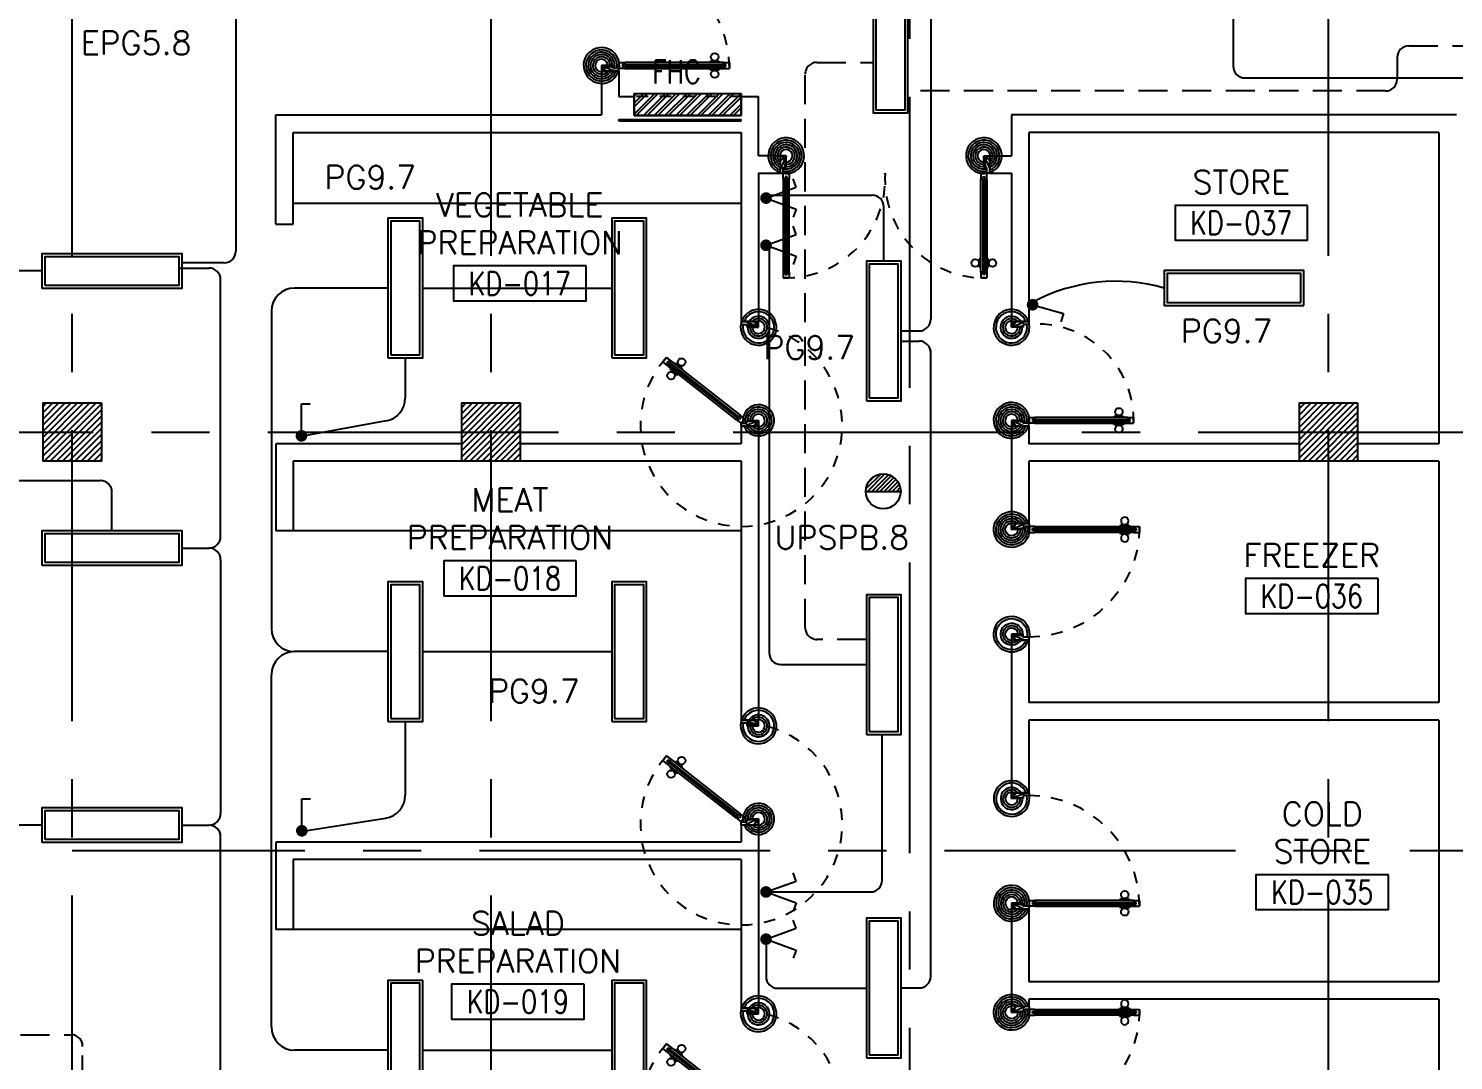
# Model space of a CAD drawing. Extents: x -0.4 to 93, y -13.2 to 77.1.
# Drawn here: x 62.29 to 74.54, y 51.97 to 60.84 of the extents above; entities that cross this region are included whole.
import ezdxf
from ezdxf.enums import TextEntityAlignment as Align

# ---------------------------------------------------------------- set-up
doc = ezdxf.new("R2010")
doc.units = 0
doc.header["$MEASUREMENT"] = 0
doc.linetypes.add('CENTERX2', pattern=[4, 2.5, -0.5, 0.5, -0.5])
doc.linetypes.add('HIDDEN', pattern=[0.375, 0.25, -0.125])
doc.layers.get('0').update_dxf_attribs({"linetype": 'CONTINUOUS'})
for name, color, linetype in [('AXES', 11, 'CENTERX2'), ('COL', 11, 'CONTINUOUS'), ('DOOR', 11, 'CONTINUOUS'), ('DOOR-DIM', 11, 'CONTINUOUS'), ('E-CLINE', 2, 'CONTINUOUS'), ('E-HLINE', 2, 'HIDDEN'), ('E-LITE', 4, 'CONTINUOUS'), ('E-SWITCH', 4, 'CONTINUOUS'), ('E-TEXT', 4, 'CONTINUOUS'), ('E-TRXT', 4, 'CONTINUOUS'), ('EL-LITE', 4, 'CONTINUOUS'), ('FHC', 11, 'CONTINUOUS'), ('FUR', 11, 'CONTINUOUS'), ('HAT', 11, 'CONTINUOUS'), ('RM-BOX', 11, 'CONTINUOUS'), ('RM-NAME', 11, 'CONTINUOUS'), ('RM-NO', 11, 'CONTINUOUS'), ('SHAFT', 11, 'CONTINUOUS'), ('WALL', 11, 'CONTINUOUS')]:
    doc.layers.add(name, color=color, linetype=linetype)
doc.styles.add('ROMANS', font='ROMANS.shx', dxfattribs={"width": 0.6})

# ---------------------------------------------------------------- blocks, each defined once
blk = doc.blocks.new('DOOR90')
at = {"layer": 'DOOR', "color": 7, "linetype": 'ByBlock'}
for p, q in [((-150, 0), (0, 0)), ((-150, 0), (-150, -25)), ((0, -50), (-114, 0)), ((0, -50), (-40, 0)), ((0, -50), (0, 0)), ((-1000, -25), (-1050, -25)), ((-1050, -75), (-1050, -25)), ((-1050, -25), (-1050, -75)), ((-1000, -75), (-1050, -75)), ((-1000, -42), (-1020, -42)), ((-1020, -42), (-1020, -58)), ((-1000, -58), (-1020, -58)), ((-1000, -25), (-1000, -42)), ((-1000, -58), (-1000, -75)), ((-878, -18), (-968, -18)), ((-968, -25), (-968, -18)), ((-968, -75), (-968, -82)), ((-878, -82), (-968, -82)), ((-955, -9), (-890, -9)), ((-955, -18), (-955, -9)), ((-955, -18), (-890, -18)), ((-955, -82), (-890, -82)), ((-955, -82), (-955, -91)), ((-955, -91), (-890, -91)), ((-890, -18), (-890, -9)), ((-890, -82), (-890, -91)), ((-878, -25), (-878, -18)), ((-878, -75), (-878, -82)), ((-200, -25), (-150, -25)), ((-200, -42), (-200, -25)), ((-180, -42), (-200, -42)), ((-200, -58), (-180, -58)), ((-200, -75), (-200, -58)), ((-150, -75), (-200, -75)), ((-180, -58), (-180, -42)), ((-150, -25), (-100, -25)), ((-150, -75), (-150, -25)), ((-100, -25), (-100, -50)), ((0, -50), (-100, -37)), ((-100, -50), (0, -50)), ((0, -850), (-114, -900)), ((-100, -875), (-100, -850)), ((0, -850), (-100, -863)), ((-100, -850), (0, -850)), ((0, -850), (-40, -900)), ((0, -850), (0, -900)), ((-150, -875), (-100, -875)), ((-150, -900), (-150, -875)), ((-150, -900), (0, -900)), ((0, -900), (-150, -900))]:
    blk.add_line(p, q, dxfattribs=at)
at = {"layer": 'DOOR', "linetype": 'ByBlock'}
for p, q in [((-200, -25), (-1000, -25)), ((-200, -42), (-1000, -42)), ((-200, -58), (-1000, -58)), ((-1000, -75), (-200, -75))]:
    blk.add_line(p, q, dxfattribs=at)
at = {"layer": 'DOOR', "color": 7, "linetype": 'ByBlock'}
for centre in [(-923, 24), (-923, -124)]:
    blk.add_circle(centre, 32.4, dxfattribs=at)
for centre, radius, start, end in [((0, -50), 154, 161.1053, 166.2858), ((0, -50), 94.4, 148.0182, 180), ((0, -50), 134, 158.1598, 169.28), ((0, -50), 114, 154.0838, 167.3774), ((0, -50), 74.4, 137.7764, 180), ((0, -50), 54.4, 113.2074, 180), ((0, -50), 34.4, 90, 180), ((0, -50), 14.4, 90, 180), ((0, -850), 94.4, 180, 211.9818), ((0, -850), 74.4, 180, 222.2236), ((0, -850), 54.4, 180, 246.7926), ((0, -850), 34.4, 180, 270), ((0, -850), 14.4, 180, 270), ((0, -850), 154, 193.7142, 198.8947), ((0, -850), 134, 190.72, 201.8402)]:
    blk.add_arc(centre, radius, start, end, dxfattribs=at)
at = {"layer": 'DOOR', "linetype": 'HIDDEN', "ltscale": 0.5}
blk.add_arc((-222, -50), 828, 178.2701, 275.003, dxfattribs=at)
blk = doc.blocks.new('RM1')
at = {"layer": 'RM-BOX'}
blk.add_lwpolyline([(570, -200), (-570, -200), (-570, -500), (570, -500)], close=True, dxfattribs=at)
at = {"layer": 'RM-NAME', "style": 'ROMANS'}
for tag, p in [('ROOMNAME1', (0, 324)), ('ROOMNAME2', (0, 0))]:
    blk.add_attdef(tag, text='', height=200, dxfattribs=at).set_placement(p, align=Align.MIDDLE)
at = {"layer": 'RM-NO', "style": 'ROMANS', "width": 0.8}
blk.add_attdef('ROOMNO', text='', height=200, dxfattribs=at).set_placement((0, -350), align=Align.MIDDLE)
blk = doc.blocks.new('A$C272A55A0')
at = {"layer": 'DOOR', "color": 0, "linetype": 'ByBlock'}
for p, q in [((0, 900), (0, 1050)), ((50, 1050), (0, 1050)), ((50, 950), (50, 1050)), ((1750, 950), (1750, 1050)), ((1750, 1050), (1800, 1050)), ((1800, 1050), (1800, 900)), ((0, 900), (25, 900)), ((25, 950), (50, 950)), ((25, 900), (25, 950)), ((75, 900), (25, 900)), ((25, 850), (25, 900)), ((58, 870), (42, 870)), ((42, 870), (42, 850)), ((58, 850), (58, 870)), ((75, 900), (75, 850)), ((1725, 900), (1775, 900)), ((1725, 900), (1725, 850)), ((1742, 870), (1758, 870)), ((1742, 850), (1742, 870)), ((1775, 950), (1750, 950)), ((1758, 870), (1758, 850)), ((1775, 900), (1775, 950)), ((1800, 900), (1775, 900)), ((1775, 850), (1775, 900)), ((42, 850), (25, 850)), ((75, 850), (58, 850)), ((1725, 850), (1742, 850)), ((1758, 850), (1775, 850)), ((1718, 160), (1709, 160)), ((1709, 95), (1709, 160)), ((1725, 173), (1718, 173)), ((1718, 173), (1718, 83)), ((1718, 95), (1718, 160)), ((1775, 173), (1782, 173)), ((1782, 173), (1782, 83)), ((1782, 160), (1791, 160)), ((1782, 95), (1782, 160)), ((1791, 95), (1791, 160)), ((25, 50), (42, 50)), ((25, 50), (25, 0)), ((25, 0), (75, 0)), ((75, 0), (25, 0)), ((42, 50), (42, 30)), ((42, 30), (58, 30)), ((58, 50), (75, 50)), ((58, 50), (58, 30)), ((75, 50), (75, 0)), ((1718, 95), (1709, 95)), ((1725, 83), (1718, 83)), ((1742, 50), (1725, 50)), ((1725, 50), (1725, 0)), ((1775, 0), (1725, 0)), ((1725, 0), (1775, 0)), ((1742, 50), (1742, 30)), ((1758, 30), (1742, 30)), ((1775, 50), (1758, 50)), ((1758, 50), (1758, 30)), ((1775, 83), (1782, 83)), ((1775, 50), (1775, 0)), ((1782, 95), (1791, 95))]:
    blk.add_line(p, q, dxfattribs=at)
at = {"layer": 'DOOR', "color": 9, "linetype": 'ByBlock'}
for p, q in [((50, 1050), (0, 1010)), ((50, 1050), (0, 937)), ((50, 1050), (37, 950)), ((1750, 1050), (1800, 1010)), ((1750, 1050), (1800, 937)), ((1750, 1050), (1763, 950))]:
    blk.add_line(p, q, dxfattribs=at)
at = {"layer": 'DOOR', "linetype": 'ByBlock'}
for p, q in [((25, 850), (25, 50)), ((42, 850), (42, 50)), ((58, 850), (58, 50)), ((75, 50), (75, 850)), ((1725, 50), (1725, 850)), ((1742, 850), (1742, 50)), ((1758, 850), (1758, 50)), ((1775, 850), (1775, 50))]:
    blk.add_line(p, q, dxfattribs=at)
at = {"layer": 'DOOR', "color": 0, "linetype": 'ByBlock'}
for centre in [(1676, 128), (1824, 128)]:
    blk.add_circle(centre, 32.4, dxfattribs=at)
at = {"layer": 'DOOR', "color": 9, "linetype": 'ByBlock'}
for centre, radius, start, end in [((50, 1050), 54.4, 203.2074, 270), ((50, 1050), 74.4, 227.7764, 270), ((50, 1050), 34.4, 180, 270), ((50, 1050), 14.4, 180, 270), ((1750, 1050), 14.4, 270, 0), ((1750, 1050), 34.4, 270, 0), ((1750, 1050), 54.4, 270, 336.7926), ((1750, 1050), 74.4, 270, 312.2236), ((50, 1050), 94.4, 238.0182, 270), ((50, 1050), 114, 244.0838, 257.3774), ((50, 1050), 134, 248.1598, 259.28), ((50, 1050), 154, 251.1053, 256.2858), ((1750, 1050), 94.4, 270, 301.9818), ((1750, 1050), 114, 282.6226, 295.9162), ((1750, 1050), 134, 280.72, 291.8402), ((1750, 1050), 154, 283.7142, 288.8947)]:
    blk.add_arc(centre, radius, start, end, dxfattribs=at)
at = {"layer": 'DOOR', "linetype": 'HIDDEN', "ltscale": 0.5}
for centre, start, end in [((50, 851), 268.3174, 3.2965), ((1750, 851), 176.7035, 271.6826)]:
    blk.add_arc(centre, 851, start, end, dxfattribs=at)
at = {"layer": 'WALL', "linetype": 'ByBlock'}
blk.add_line((1800, 900), (1800, 1050), dxfattribs=at)
blk = doc.blocks.new('COL50')
at = {"layer": 'COL'}
blk.add_lwpolyline([(-250, 250), (-250, -250), (250, -250), (250, 250)], close=True, dxfattribs=at)
blk = doc.blocks.new('*X127')
at = {"color": 0}
for p, q in [((235129, 62347), (235583, 62801)), ((235129, 62400), (235530, 62801)), ((235129, 62453), (235476, 62801)), ((235129, 62506), (235423, 62801)), ((235129, 62559), (235370, 62801)), ((235129, 62612), (235317, 62801)), ((235129, 62665), (235264, 62801)), ((235129, 62718), (235211, 62801)), ((235129, 62771), (235158, 62801)), ((235136, 62301), (235629, 62794)), ((235189, 62301), (235629, 62741)), ((235242, 62301), (235629, 62688)), ((235295, 62301), (235629, 62635)), ((235348, 62301), (235629, 62582)), ((235401, 62301), (235629, 62529)), ((235454, 62301), (235629, 62476)), ((235507, 62301), (235629, 62423)), ((235560, 62301), (235629, 62370)), ((235613, 62301), (235629, 62317))]:
    blk.add_line(p, q, dxfattribs=at)
blk = doc.blocks.new('*X124')
at = {"color": 0}
for p, q in [((238729, 62341), (239189, 62801)), ((238729, 62394), (239136, 62801)), ((238729, 62447), (239083, 62801)), ((238729, 62500), (239030, 62801)), ((238729, 62553), (238977, 62801)), ((238729, 62606), (238924, 62801)), ((238729, 62659), (238871, 62801)), ((238729, 62712), (238818, 62801)), ((238729, 62765), (238765, 62801)), ((238742, 62301), (239229, 62788)), ((238795, 62301), (239229, 62735)), ((238848, 62301), (239229, 62682)), ((238901, 62301), (239229, 62629)), ((238954, 62301), (239229, 62576)), ((239007, 62301), (239229, 62523)), ((239060, 62301), (239229, 62470)), ((239113, 62301), (239229, 62417)), ((239166, 62301), (239229, 62363)), ((239219, 62301), (239229, 62310))]:
    blk.add_line(p, q, dxfattribs=at)
blk = doc.blocks.new('*X120')
at = {"color": 0}
for p, q in [((245929, 62328), (246401, 62801)), ((245929, 62381), (246348, 62801)), ((245929, 62434), (246295, 62801)), ((245929, 62487), (246242, 62801)), ((245929, 62540), (246189, 62801)), ((245929, 62593), (246136, 62801)), ((245929, 62646), (246083, 62801)), ((245929, 62700), (246030, 62801)), ((245929, 62753), (245977, 62801)), ((245954, 62301), (246429, 62775)), ((246007, 62301), (246429, 62722)), ((246060, 62301), (246429, 62669)), ((246113, 62301), (246429, 62616)), ((246166, 62301), (246429, 62563)), ((246219, 62301), (246429, 62510)), ((246273, 62301), (246429, 62457)), ((246326, 62301), (246429, 62404)), ((246379, 62301), (246429, 62351))]:
    blk.add_line(p, q, dxfattribs=at)
blk = doc.blocks.new('DOOR1000')
at = {"layer": 'DOOR', "color": 7, "linetype": 'ByBlock'}
for p, q in [((-150, 0), (0, 0)), ((-150, 0), (-150, -25)), ((0, -50), (-114, 0)), ((0, -50), (-40, 0)), ((0, -50), (0, 0)), ((-1100, -25), (-1100, -75)), ((-1100, -75), (-1100, -25)), ((-1050, -25), (-1100, -25)), ((-1050, -75), (-1100, -75)), ((-1070, -42), (-1070, -58)), ((-1050, -42), (-1070, -42)), ((-1050, -58), (-1070, -58)), ((-1050, -25), (-1050, -42)), ((-1050, -58), (-1050, -75)), ((-1018, -25), (-1018, -18)), ((-928, -18), (-1018, -18)), ((-1018, -75), (-1018, -82)), ((-928, -82), (-1018, -82)), ((-1005, -18), (-1005, -9)), ((-1005, -9), (-940, -9)), ((-1005, -18), (-940, -18)), ((-1005, -82), (-1005, -91)), ((-1005, -82), (-940, -82)), ((-1005, -91), (-940, -91)), ((-940, -18), (-940, -9)), ((-940, -82), (-940, -91)), ((-928, -25), (-928, -18)), ((-928, -75), (-928, -82)), ((-200, -25), (-150, -25)), ((-200, -42), (-200, -25)), ((-180, -42), (-200, -42)), ((-200, -58), (-180, -58)), ((-200, -75), (-200, -58)), ((-150, -75), (-200, -75)), ((-180, -58), (-180, -42)), ((-150, -25), (-100, -25)), ((-150, -75), (-150, -25)), ((-100, -25), (-100, -50)), ((0, -50), (-100, -37)), ((-100, -50), (0, -50)), ((-150, -975), (-100, -975)), ((-150, -1000), (-150, -975)), ((0, -950), (-114, -1000)), ((-100, -975), (-100, -950)), ((0, -950), (-100, -963)), ((-100, -950), (0, -950)), ((0, -950), (-40, -1000)), ((0, -950), (0, -1000)), ((-150, -1000), (0, -1000)), ((0, -1000), (-150, -1000))]:
    blk.add_line(p, q, dxfattribs=at)
at = {"layer": 'DOOR', "linetype": 'ByBlock'}
for p, q in [((-200, -25), (-1050, -25)), ((-200, -42), (-1050, -42)), ((-200, -58), (-1050, -58)), ((-1050, -75), (-200, -75))]:
    blk.add_line(p, q, dxfattribs=at)
at = {"layer": 'DOOR', "color": 7, "linetype": 'ByBlock'}
for centre in [(-973, 24), (-973, -124)]:
    blk.add_circle(centre, 32.4, dxfattribs=at)
for centre, radius, start, end in [((0, -50), 154, 161.1053, 166.2858), ((0, -50), 94.4, 148.0182, 180), ((0, -50), 134, 158.1598, 169.28), ((0, -50), 114, 154.0838, 167.3774), ((0, -50), 74.4, 137.7764, 180), ((0, -50), 54.4, 113.2074, 180), ((0, -50), 34.4, 90, 180), ((0, -50), 14.4, 90, 180), ((0, -950), 134, 190.72, 201.8402), ((0, -950), 94.4, 180, 211.9818), ((0, -950), 74.4, 180, 222.2236), ((0, -950), 54.4, 180, 246.7926), ((0, -950), 34.4, 180, 270), ((0, -950), 14.4, 180, 270), ((0, -950), 154, 193.7142, 198.8947)]:
    blk.add_arc(centre, radius, start, end, dxfattribs=at)
at = {"layer": 'DOOR', "linetype": 'HIDDEN', "ltscale": 0.5}
blk.add_arc((-150, -25), 950, 180, 270, dxfattribs=at)
blk = doc.blocks.new('DOOR90C')
at = {"layer": 'DOOR', "color": 7, "linetype": 'ByBlock'}
for p, q in [((150, 900), (0, 900)), ((0, 900), (0, 875)), ((0, 875), (50, 875)), ((150, 850), (36, 900)), ((50, 875), (50, 850)), ((150, 850), (50, 863)), ((150, 850), (110, 900)), ((150, 850), (150, 900)), ((50, 850), (150, 850)), ((-641, 591), (-672, 552)), ((-672, 552), (-641, 591)), ((-633, 521), (-672, 552)), ((-602, 560), (-641, 591)), ((-638, 546), (-628, 559)), ((-622, 534), (-638, 546)), ((-633, 521), (-622, 534)), ((-613, 547), (-628, 559)), ((-613, 547), (-602, 560)), ((-607, 501), (-612, 495)), ((-541, 440), (-612, 495)), ((-577, 540), (-572, 546)), ((-501, 490), (-572, 546)), ((-562, 538), (-557, 545)), ((-562, 538), (-511, 498)), ((-557, 545), (-506, 505)), ((-511, 498), (-506, 505)), ((-506, 485), (-501, 490)), ((-602, 487), (-607, 480)), ((-607, 480), (-556, 440)), ((-602, 487), (-551, 447)), ((-551, 447), (-556, 440)), ((-537, 445), (-541, 440)), ((-29, 69), (-39, 56)), ((-39, 56), (0, 25)), ((-13, 57), (-29, 69)), ((-9, 95), (-19, 82)), ((-19, 82), (-3, 69)), ((-3, 69), (-13, 57)), ((31, 64), (-9, 95)), ((31, 64), (0, 25)), ((0, 0), (0, 25)), ((0, 25), (50, 25)), ((150, 50), (36, 0)), ((50, 50), (150, 50)), ((150, 50), (50, 37)), ((50, 25), (50, 50)), ((150, 50), (110, 0)), ((150, 50), (150, 0))]:
    blk.add_line(p, q, dxfattribs=at)
at = {"layer": 'DOOR', "linetype": 'ByBlock'}
for p, q in [((-641, 591), (-9, 95)), ((-39, 56), (-633, 521)), ((-29, 69), (-622, 534)), ((-19, 82), (-613, 547))]:
    blk.add_line(p, q, dxfattribs=at)
at = {"layer": 'DOOR', "color": 7, "linetype": 'ByBlock'}
for centre in [(-511, 551), (-602, 435)]:
    blk.add_circle(centre, 32.4, dxfattribs=at)
at = {"layer": 'DOOR', "linetype": 'HIDDEN', "ltscale": 0.5}
blk.add_arc((2, 7), 868, 90.1618, 137.7823, dxfattribs=at)
at = {"layer": 'DOOR', "color": 7, "linetype": 'ByBlock'}
for centre, radius, start, end in [((150, 850), 154, 161.1053, 166.2858), ((150, 850), 134, 158.1598, 169.28), ((150, 850), 94.4, 148.0182, 180), ((150, 850), 74.4, 137.7764, 180), ((150, 850), 54.4, 113.2074, 180), ((150, 850), 34.4, 90, 180), ((150, 850), 14.4, 90, 180), ((150, 50), 134, 190.72, 201.8402), ((150, 50), 114, 192.6226, 205.9162), ((150, 50), 94.4, 180, 211.9818), ((150, 50), 74.4, 180, 222.2236), ((150, 50), 54.4, 180, 246.7926), ((150, 50), 34.4, 180, 270), ((150, 50), 14.4, 180, 270)]:
    blk.add_arc(centre, radius, start, end, dxfattribs=at)
blk = doc.blocks.new('L24')
at = {"color": 4}
blk.add_lwpolyline([(-0.6, 0.15), (-0.6, -0.15), (0.6, -0.15), (0.6, 0.15)], close=True, dxfattribs=at)
at = {"layer": 'E-LITE', "color": 8}
blk.add_lwpolyline([(-0.575, 0.125), (-0.575, -0.125), (0.575, -0.125), (0.575, 0.125)], close=True, dxfattribs=at)
blk = doc.blocks.new('1G1W')
for p, q in [((0, 0), (0.55, 0)), ((0.55, 0), (0.55, -0.15))]:
    blk.add_line(p, q)
at = {"const_width": 0.1}
blk.add_lwpolyline([(-0.05, 0, 1), (0.05, 0, 1)], format="xyb", close=True, dxfattribs=at)
blk = doc.blocks.new('1G2W')
for p, q in [((0.517, 0.188), (0.466, 0.329)), ((0, 0), (0.517, 0.188)), ((0, 0), (0.517, -0.188)), ((0.517, -0.188), (0.466, -0.329))]:
    blk.add_line(p, q)
at = {"const_width": 0.1}
blk.add_lwpolyline([(-0.05, 0, 1), (0.05, 0, 1)], format="xyb", close=True, dxfattribs=at)
blk = doc.blocks.new('EL')
at = {"layer": 'EL-LITE'}
h = blk.add_hatch(dxfattribs=at)
h.set_pattern_fill('ANSI31', color=4, scale=0.2, style=0)
h.set_pattern_definition([(45, (587.071197, 567.777136), (-0.0176776695, 0.0176776695), [])])
h.paths.add_polyline_path([(0.15, 0, 1), (-0.15, 0)])
at = {"layer": 'EL-LITE', "color": 4}
blk.add_line((-0.15, 0), (0.15, 0), dxfattribs=at)
blk.add_circle((0, 0), 0.15, dxfattribs=at)

msp = doc.modelspace()

# ---------------------------------------------------------------- hatches: boundary and pattern name
at = {"layer": 'FHC', "linetype": 'ByBlock', "ltscale": 0.3}
h = msp.add_hatch(dxfattribs=at)
h.set_pattern_fill('ANSI32', color=11, scale=175, angle=180, style=0)
h.set_pattern_definition([(224.999998, (300.61574, 91.331005), (0.046403885, -0.046403882), []), (224.999998, (300.5848, 91.331005), (0.046403885, -0.046403882), [])])
h.paths.add_polyline_path([(67.4995, 60.28), (67.4995, 60.09), (68.4195, 60.09), (68.4195, 60.28)])
h.paths.add_polyline_path([(68.6322, 60.7011), (68.6322, 60.2803), (68.3697, 60.2803), (68.3697, 60.7011)], flags=9)

# ---------------------------------------------------------------- linework, layer by layer
at = {"layer": 'AXES'}
for p, q in [((62.6695, -1.1143), (62.6695, 76.4248)), ((66.2695, -1.1143), (66.2695, 76.4248)), ((73.4695, -1.1143), (73.4695, 76.4248)), ((69.8695, 5.75), (69.8695, 64.57)), ((0.35, 57.37), (92.2481, 57.37)), ((80.6695, 53.77), (62.6695, 53.77))]:
    msp.add_line(p, q, dxfattribs=at)
at = {"layer": 'DOOR', "color": 7, "linetype": 'ByBlock'}
for p, q in [((68.4195, 58.32), (68.5695, 58.32)), ((68.5695, 57.42), (68.4195, 57.42))]:
    msp.add_line(p, q, dxfattribs=at)
msp.add_arc((68.5695, 57.47), 0.1544, 193.71423, 198.89471, dxfattribs=at)
at = {"layer": 'E-CLINE', "color": 4}
for p, q in [((64.0755, 60.9881), (64.0755, 58.9245)), ((63.9755, 58.8245), (63.6102, 58.8245)), ((62.4102, 58.7544), (60.7914, 58.7544)), ((63.5852, 58.7794), (63.8195, 58.7794)), ((63.5852, 58.7794), (63.8195, 58.7794)), ((63.6102, 58.7794), (63.8445, 58.7794)), ((63.9445, 56.4731), (63.9445, 58.6794)), ((65.382, 58.6075), (64.5812, 58.6075)), ((65.682, 58.6075), (67.307, 58.6075)), ((64.3812, 58.4075), (64.3812, 55.6825)), ((65.532, 58.0075), (65.532, 57.6625)), ((65.368, 57.4658), (64.6646, 57.3373)), ((57.4727, 56.953), (62.9102, 56.953)), ((63.0102, 56.5231), (63.0102, 56.853)), ((63.6102, 56.3731), (63.8445, 56.3731)), ((63.6102, 56.3731), (63.8445, 56.3731)), ((63.6102, 56.3731), (63.8445, 56.3731)), ((63.9445, 56.2731), (63.9445, 54.0919)), ((65.382, 55.4825), (64.5812, 55.4825)), ((65.682, 55.4825), (67.307, 55.4825)), ((64.3812, 52.2575), (64.3812, 55.2825)), ((65.532, 54.8825), (65.532, 54.2488)), ((69.6324, 53.5173), (69.6324, 54.7719)), ((64.6678, 53.9429), (65.3628, 54.0512)), ((62.4102, 53.9919), (60.7914, 53.9919)), ((63.6102, 53.9919), (63.8445, 53.9919)), ((63.6102, 53.9919), (63.8445, 53.9919)), ((63.9445, 51.1307), (63.9445, 53.8919)), ((68.6589, 53.4173), (69.5324, 53.4173)), ((68.6339, 52.9866), (68.6339, 52.6897)), ((68.7339, 52.5897), (69.4964, 52.5897)), ((65.382, 52.0575), (64.5812, 52.0575)), ((65.682, 52.0575), (67.307, 52.0575))]:
    msp.add_line(p, q, dxfattribs=at)
for centre, radius, start, end in [((63.9755, 58.9245), 0.1, 270, 0), ((63.8445, 58.6794), 0.1, 0, 90), ((64.5812, 58.4075), 0.2, 90, 180), ((71.642, 57.1607), 1.5052, 73.99411, 118.12963), ((65.332, 57.6625), 0.2, 280.35102, 0), ((62.9102, 56.853), 0.1, 0, 90), ((63.8445, 56.4731), 0.1, 270, 0), ((63.8445, 56.2731), 0.1, 0, 90), ((64.5812, 55.6825), 0.2, 180, 270), ((64.5812, 55.2825), 0.2, 90, 180), ((65.332, 54.2488), 0.2, 278.85627, 0), ((63.8445, 54.0919), 0.1, 270, 0), ((63.8445, 53.8919), 0.1, 0, 90), ((69.5324, 53.5173), 0.1, 270, 0), ((68.7339, 52.6897), 0.1, 180, 270), ((64.5812, 52.2575), 0.2, 180, 270)]:
    msp.add_arc(centre, radius, start, end, dxfattribs=at)
at = {"layer": 'E-HLINE', "color": 4}
for p, q in [((74.1608, 60.689), (75.457, 60.689)), ((69.0712, 60.5467), (69.5538, 60.5467)), ((68.9712, 55.6879), (68.9712, 60.4467)), ((73.9608, 60.3012), (69.8538, 60.3012)), ((69.4964, 55.5879), (69.0712, 55.5879)), ((57.7243, 52.1905), (62.6586, 52.1905)), ((62.7586, 51.7606), (62.7586, 52.0905))]:
    msp.add_line(p, q, dxfattribs=at)
for centre, start, end in [((69.0712, 60.4467), 90, 180), ((69.0712, 55.6879), 180, 270), ((62.6586, 52.0905), 0, 90)]:
    msp.add_arc(centre, 0.1, start, end, dxfattribs=at)
at = {"layer": 'E-SWITCH', "color": 4}
for p, q in [((70.05, 62.9459), (70.05, 58.3388)), ((72.6498, 60.965), (72.6498, 60.5134)), ((74.0608, 60.589), (74.0608, 60.4012)), ((72.7498, 60.4134), (74.9902, 60.4134)), ((68.6339, 59.4056), (69.5464, 59.4056)), ((68.6612, 59.3905), (68.6612, 59.3706)), ((69.6464, 58.8388), (69.6464, 59.3056)), ((68.6612, 58.9848), (68.6612, 55.4719)), ((69.7964, 58.2388), (69.95, 58.2388)), ((69.7964, 58.1518), (69.95, 58.1518)), ((70.05, 52.692), (70.05, 58.0773)), ((68.7612, 55.3719), (69.4964, 55.3719)), ((69.7964, 52.592), (69.95, 52.592))]:
    msp.add_line(p, q, dxfattribs=at)
for centre, start, end in [((74.1608, 60.589), 90, 180), ((72.7498, 60.5134), 180, 270), ((73.9608, 60.4012), 270, 360), ((69.5464, 59.3056), 0, 90), ((69.95, 58.3388), 270, 0), ((69.95, 58.0518), 0, 90), ((68.7612, 55.4719), 180, 270), ((69.95, 52.692), 270, 0)]:
    msp.add_arc(centre, 0.1, start, end, dxfattribs=at)
at = {"layer": 'FHC', "linetype": 'ByBlock', "ltscale": 0.3}
for p, q in [((67.4995, 60.09), (67.4995, 60.28)), ((67.4995, 60.28), (68.4195, 60.28)), ((68.4195, 60.28), (68.4195, 60.09)), ((68.4195, 60.09), (67.4995, 60.09))]:
    msp.add_line(p, q, dxfattribs=at)
at = {"layer": 'FHC', "color": 250, "linetype": 'HIDDEN', "ltscale": 0.25}
msp.add_line((68.4195, 60.255), (67.4995, 60.255), dxfattribs=at)
at = {"layer": 'FHC'}
msp.add_line((67.3695, 60.045), (67.3695, 60.055), dxfattribs=at)
at = {"layer": 'FUR'}
for p, q in [((64.5695, 59.3365), (68.4195, 59.3365)), ((68.4195, 56.52), (64.5695, 56.52)), ((68.4195, 53.095), (64.5695, 53.095))]:
    msp.add_line(p, q, dxfattribs=at)
at = {"layer": 'WALL'}
for p, q in [((67.2195, 60.47), (67.2195, 60.095)), ((67.2195, 60.47), (67.3695, 60.47)), ((67.2195, 60.47), (67.2195, 60.095)), ((67.2195, 60.47), (67.3695, 60.47)), ((67.3695, 60.47), (67.3695, 60.255)), ((67.3695, 60.255), (67.4995, 60.255)), ((67.4995, 60.255), (67.4995, 60.09)), ((68.4195, 60.09), (68.4195, 60.255)), ((68.4195, 60.255), (68.5695, 60.255)), ((68.5695, 59.745), (68.5695, 60.255)), ((64.4195, 60.095), (67.2195, 60.095)), ((64.4195, 59.1572), (64.4195, 60.095)), ((67.3695, 60.055), (68.4195, 60.055)), ((67.3695, 60.045), (68.4195, 60.045)), ((67.4995, 60.09), (68.4195, 60.09)), ((67.4995, 60.09), (68.4195, 60.09)), ((68.4195, 60.045), (68.4195, 60.055)), ((71.9445, 60.095), (70.7445, 60.095)), ((74.5695, 60.095), (70.7445, 60.095)), ((70.7445, 60.095), (70.7445, 59.745)), ((64.5695, 59.945), (68.4195, 59.945)), ((64.5695, 59.1572), (64.5695, 59.945)), ((68.4195, 59.945), (68.4195, 58.32)), ((74.4195, 59.945), (70.8945, 59.945)), ((70.8945, 59.945), (70.8945, 58.32)), ((74.4195, 59.945), (74.4195, 57.27)), ((74.4195, 59.945), (74.4195, 57.27)), ((68.757, 59.745), (68.5695, 59.745)), ((68.757, 59.595), (68.757, 59.745)), ((70.557, 59.595), (70.557, 59.745)), ((70.557, 59.745), (70.7445, 59.745)), ((68.5695, 59.595), (68.5695, 58.32)), ((68.5695, 59.595), (68.757, 59.595)), ((68.5695, 59.595), (68.757, 59.595)), ((70.557, 59.595), (70.7445, 59.595)), ((70.7445, 59.595), (70.7445, 58.32)), ((64.4195, 59.1572), (64.5695, 59.1572)), ((68.5695, 58.32), (68.4195, 58.32)), ((68.4195, 58.32), (68.5695, 58.32)), ((70.8945, 58.32), (70.7445, 58.32)), ((68.4195, 57.42), (68.4195, 57.27)), ((68.5695, 57.42), (68.4195, 57.42)), ((68.4195, 57.42), (68.5695, 57.42)), ((68.5695, 57.42), (68.5695, 54.895)), ((70.7445, 57.42), (70.7445, 56.5825)), ((70.8945, 57.42), (70.7445, 57.42)), ((70.8945, 57.42), (70.8945, 57.27)), ((64.4195, 57.27), (64.4195, 56.52)), ((66.0195, 57.27), (64.4195, 57.27)), ((68.4195, 57.27), (66.5195, 57.27)), ((73.2195, 57.27), (70.8945, 57.27)), ((74.4195, 57.27), (73.7195, 57.27)), ((68.4195, 57.12), (64.5695, 57.12)), ((64.5695, 57.12), (64.5695, 56.52)), ((68.4195, 57.12), (68.4195, 54.895)), ((73.2195, 57.12), (70.8945, 57.12)), ((70.8945, 57.12), (70.8945, 56.5825)), ((70.8945, 57.12), (70.8945, 56.5825)), ((74.4195, 57.12), (73.5445, 57.12)), ((74.4195, 57.12), (74.4195, 56.245)), ((74.4195, 57.12), (74.4195, 55.045)), ((64.5695, 56.52), (64.4195, 56.52)), ((70.7445, 56.5825), (70.8945, 56.5825)), ((70.7445, 55.5825), (70.7445, 54.27)), ((70.7445, 55.5825), (70.8945, 55.5825)), ((70.8945, 55.5825), (70.8945, 55.045)), ((74.4195, 55.045), (70.8945, 55.045)), ((68.4195, 54.895), (68.5695, 54.895)), ((74.4195, 54.895), (70.8945, 54.895)), ((70.8945, 54.895), (70.8945, 54.27)), ((74.4195, 54.895), (74.4195, 52.645)), ((70.7445, 54.27), (70.8945, 54.27)), ((68.4195, 53.995), (68.4195, 53.845)), ((68.4195, 53.995), (68.5695, 53.995)), ((68.5695, 53.995), (68.5695, 52.42)), ((68.4195, 53.845), (64.4195, 53.845)), ((64.4195, 53.845), (64.4195, 53.095)), ((68.4195, 53.695), (64.5695, 53.695)), ((64.5695, 53.695), (64.5695, 53.095)), ((68.4195, 53.695), (68.4195, 52.42)), ((70.7445, 53.27), (70.7445, 52.4325)), ((70.7445, 53.27), (70.8945, 53.27)), ((70.8945, 53.27), (70.8945, 52.645)), ((64.5695, 53.095), (64.4195, 53.095)), ((74.4195, 52.645), (70.8945, 52.645)), ((74.4195, 52.495), (70.8945, 52.495)), ((70.8945, 52.495), (70.8945, 52.4325)), ((74.4195, 52.495), (74.4195, 50.42)), ((68.4195, 52.42), (68.5695, 52.42)), ((70.8945, 52.4325), (70.7445, 52.4325))]:
    msp.add_line(p, q, dxfattribs=at)

# ---------------------------------------------------------------- block references
at = {"layer": 'COL', "xscale": -0.001000000047497451, "yscale": 0.0009999999892897904, "zscale": 0.001}
for p in [(62.6695, 57.37), (66.2695, 57.37), (73.4695, 57.37)]:
    msp.add_blockref('COL50', p, dxfattribs=at)
at = {"layer": 'DOOR', "xscale": 0.001000000047497451, "yscale": 0.0009999999892897904, "zscale": 0.001, "rotation": 180}
msp.add_blockref('DOOR1000', (67.2195, 60.47), dxfattribs=at)
at = {"layer": 'DOOR', "color": 0, "xscale": 0.001000000047497451, "yscale": 0.0009999999892897904, "zscale": 0.001}
for name, p in [('A$C272A55A0', (68.757, 58.6946)), ('DOOR90C', (68.4195, 57.42)), ('DOOR90C', (68.4195, 53.995)), ('DOOR90C', (68.4195, 51.52))]:
    msp.add_blockref(name, p, dxfattribs=at)
at = {"layer": 'DOOR', "color": 0, "xscale": 0.001000000047497451, "yscale": 0.0009999999892897904, "zscale": 0.001, "rotation": 180}
msp.add_blockref('DOOR90', (70.7445, 57.42), dxfattribs=at)
at = {"layer": 'DOOR-DIM', "xscale": -0.001000000047497451, "yscale": 0.0009999999892897904, "zscale": 0.001}
for p in [(70.7454, 56.5825), (70.7454, 52.4325)]:
    msp.add_blockref('DOOR1000', p, dxfattribs=at)
at = {"layer": 'DOOR-DIM', "xscale": 0.001000000047497451, "yscale": 0.0009999999892897904, "zscale": 0.001, "rotation": 180}
msp.add_blockref('DOOR1000', (70.7454, 53.27), dxfattribs=at)
at = {"layer": 'E-LITE', "color": 4}
for p, rotation in [((69.7038, 60.7143), 270), ((65.532, 58.6075), 90), ((67.457, 58.6075), 90), ((69.6464, 58.2388), 90), ((72.657, 58.6075), 180), ((65.532, 55.4825), 90), ((67.457, 55.4825), 90), ((69.6464, 55.3719), 90), ((69.6464, 52.592), 90), ((65.532, 52.0575), 90), ((67.457, 52.0575), 90)]:
    msp.add_blockref('L24', p, dxfattribs=dict(at, rotation=rotation))
at = {"layer": 'E-LITE', "color": 4, "xscale": -1, "rotation": 180}
for p in [(63.0102, 58.7544), (63.0102, 56.3731), (63.0102, 53.9919)]:
    msp.add_blockref('L24', p, dxfattribs=at)
at = {"layer": 'E-LITE'}
msp.add_blockref('EL', (69.6415, 56.8601), dxfattribs=at)
at = {"layer": 'E-SWITCH', "color": 4, "xscale": 0.5, "yscale": 0.5, "zscale": 0.5}
for p in [(68.6339, 59.3806), (68.6339, 58.9749), (68.6339, 53.4173), (68.6339, 53.0116)]:
    msp.add_blockref('1G2W', p, dxfattribs=at)
for p, rotation in [((70.9256, 58.464), 344.2229337082828), ((64.6396, 57.3373), 90), ((64.6428, 53.9429), 90)]:
    msp.add_blockref('1G1W', p, dxfattribs=dict(at, rotation=rotation))
at = {"layer": 'HAT', "xscale": 0.001000000047497451, "yscale": 0.0009999999892897904, "zscale": 0.001}
for name in ['*X127', '*X124', '*X120']:
    msp.add_blockref(name, (-172.709, -5.181), dxfattribs=at)
at = {"layer": 'RM-NAME', "xscale": 0.001000000047497451, "yscale": 0.0009999999892897904, "zscale": 0.001}
for p, values in [((72.7202, 59.5178), {'ROOMNO': 'KD-037', 'ROOMNAME2': 'STORE'}), ((73.3258, 56.3103), {'ROOMNO': 'KD-036', 'ROOMNAME2': 'FREEZER'}), ((73.4164, 53.7658), {'ROOMNO': 'KD-035', 'ROOMNAME2': 'STORE', 'ROOMNAME1': 'COLD'})]:
    msp.add_blockref('RM1', p, dxfattribs=at).add_auto_attribs(values)
at = {"layer": 'WALL', "xscale": 0.001000000047497451, "yscale": 0.0009999999892897904, "zscale": 0.001}
for p, values in [((66.5168, 58.9975), {'ROOMNO': 'KD-017', 'ROOMNAME2': 'PREPARATION', 'ROOMNAME1': 'VEGETABLE'}), ((66.4327, 56.4625), {'ROOMNO': 'KD-018', 'ROOMNAME2': 'PREPARATION', 'ROOMNAME1': 'MEAT'}), ((66.5009, 52.8242), {'ROOMNO': 'KD-019', 'ROOMNAME2': 'PREPARATION', 'ROOMNAME1': 'SALAD'})]:
    msp.add_blockref('RM1', p, dxfattribs=at).add_auto_attribs(values)

# ---------------------------------------------------------------- texts
at = {"layer": 'E-TEXT', "color": 4, "style": 'ROMANS'}
for s, p in [('EPG5.8', (62.7423, 60.6146)), ('PG9.7', (64.838, 59.4597)), ('PG9.7', (72.2003, 58.1381)), ('PG9.7', (68.6125, 57.9966)), ('PG9.7', (66.2442, 55.0435))]:
    msp.add_text(s, height=0.2, dxfattribs=at).set_placement(p)
at = {"layer": 'E-TRXT', "color": 4, "style": 'ROMANS'}
msp.add_text('UPSPB.8', height=0.2, dxfattribs=at).set_placement((68.7077, 56.3647))
at = {"layer": 'SHAFT', "color": 2, "style": 'ROMANS', "width": 0.8}
msp.add_text('FHC', height=0.2, dxfattribs=at).set_placement((67.6551, 60.3662))

doc.saveas('drawing.dxf')
